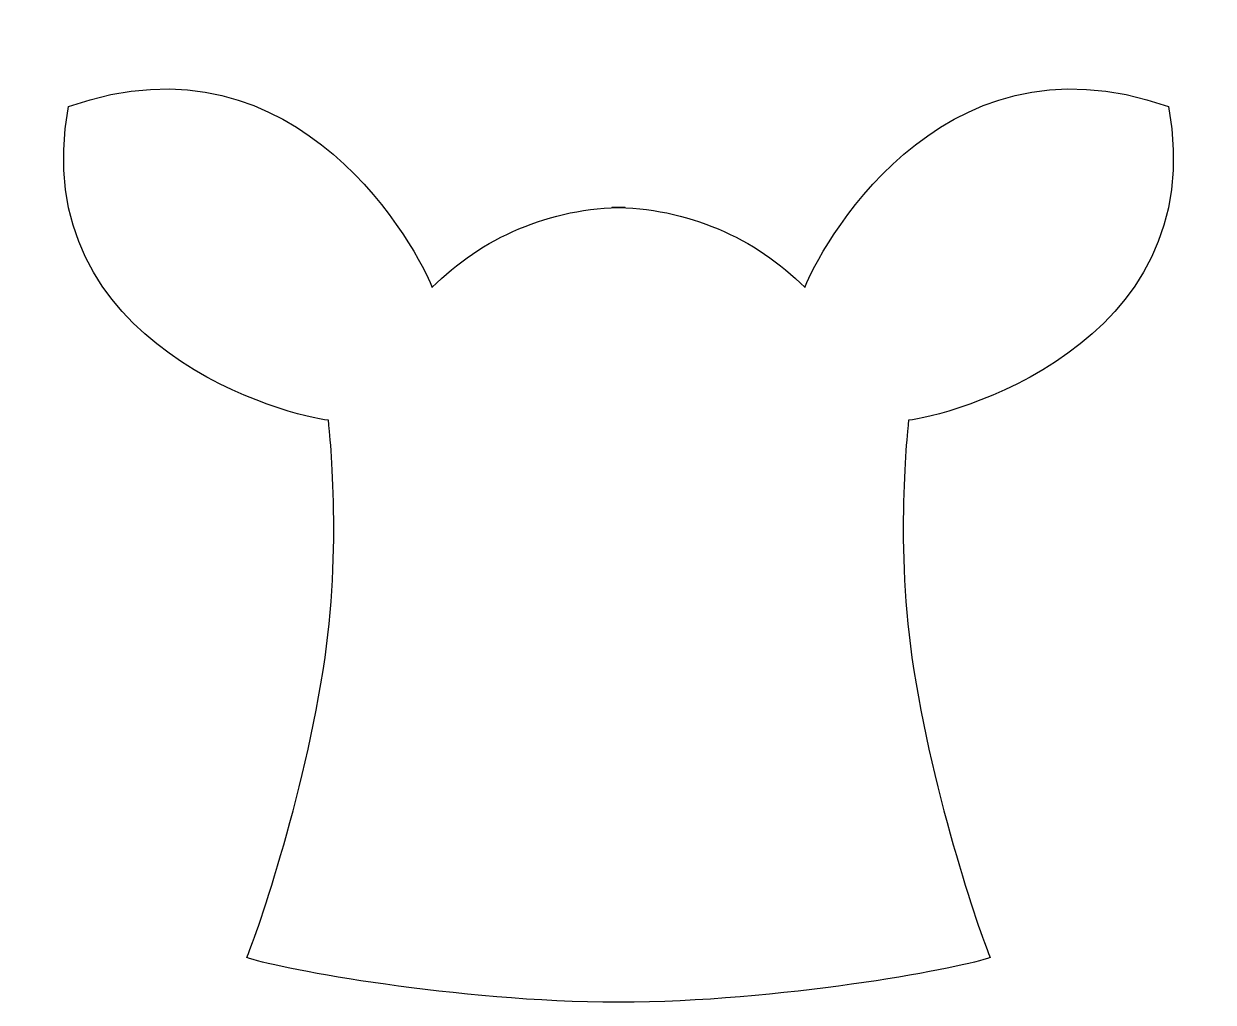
# Model space of a CAD drawing. Header units: centimetres. Extents: x -5.1 to 5.1, y -3.9 to 4.5.
import ezdxf

# ---------------------------------------------------------------- set-up
doc = ezdxf.new("R2010")
doc.units = ezdxf.units.CM
doc.header["$MEASUREMENT"] = 0
doc.layers.add('Camada 1', color=7, linetype='Continuous')

msp = doc.modelspace()

# ---------------------------------------------------------------- linework, layer by layer
at = {"layer": 'Camada 1'}
msp.add_open_spline([(0.13533, -3.9339), (1.53741, -3.91144), (2.98772, -3.63198), (3.20201, -3.54803), (3.20201, -3.54803), (3.1501, -3.44418), (2.70033, -2.17169), (2.52693, -0.96366), (2.52693, -0.96366), (2.37797, 0.07501), (2.49875, 1.08091), (2.49875, 1.08091), (2.49875, 1.08091), (2.78799, 1.10007), (5.12199, 1.69837), (4.73612, 3.78127), (4.73612, 3.78127), (2.73018, 4.49482), (1.7081, 2.48891), (1.6116, 2.23816), (1.6116, 2.23816), (1.6116, 2.23816), (1.60626, 2.22342), (1.60626, 2.22342), (1.60626, 2.22342), (1.18044, 2.64943), (0.59209, 2.91269), (-0.0576, 2.91269), (-0.0576, 2.91269), (-0.0576, 2.91269), (0.0576, 2.91269), (0.0576, 2.91269), (0.0576, 2.91269), (-0.59208, 2.91269), (-1.18044, 2.64943), (-1.60626, 2.22342), (-1.60626, 2.22342), (-1.60626, 2.22342), (-1.6116, 2.23816), (-1.6116, 2.23816), (-1.6116, 2.23816), (-1.7081, 2.48891), (-2.73018, 4.49482), (-4.73612, 3.78127), (-4.73612, 3.78127), (-5.12199, 1.69839), (-2.78799, 1.10009), (-2.49878, 1.08091), (-2.49878, 1.08091), (-2.49878, 1.08091), (-2.37802, 0.07499), (-2.52696, -0.96366), (-2.52696, -0.96366), (-2.70037, -2.17169), (-3.15013, -3.44418), (-3.20204, -3.54803), (-3.20204, -3.54803), (-2.98775, -3.63198), (-1.53744, -3.91144), (-0.13536, -3.9339), (-0.13536, -3.9339), (-0.13536, -3.9339), (0.13533, -3.9339), (0.13533, -3.9339)], degree=3, knots=[0, 0, 0, 0, 0.05882353, 0.05882353, 0.05882353, 0.05882353, 0.11764706, 0.11764706, 0.11764706, 0.11764706, 0.17647059, 0.17647059, 0.17647059, 0.17647059, 0.23529412, 0.23529412, 0.23529412, 0.23529412, 0.29411765, 0.29411765, 0.29411765, 0.29411765, 0.35294118, 0.35294118, 0.35294118, 0.35294118, 0.41176471, 0.41176471, 0.41176471, 0.41176471, 0.47058824, 0.47058824, 0.47058824, 0.47058824, 0.52941176, 0.52941176, 0.52941176, 0.52941176, 0.58823529, 0.58823529, 0.58823529, 0.58823529, 0.64705882, 0.64705882, 0.64705882, 0.64705882, 0.70588235, 0.70588235, 0.70588235, 0.70588235, 0.76470588, 0.76470588, 0.76470588, 0.76470588, 0.82352941, 0.82352941, 0.82352941, 0.82352941, 0.88235294, 0.88235294, 0.88235294, 0.88235294, 1, 1, 1, 1], dxfattribs=at)

doc.saveas('drawing.dxf')
